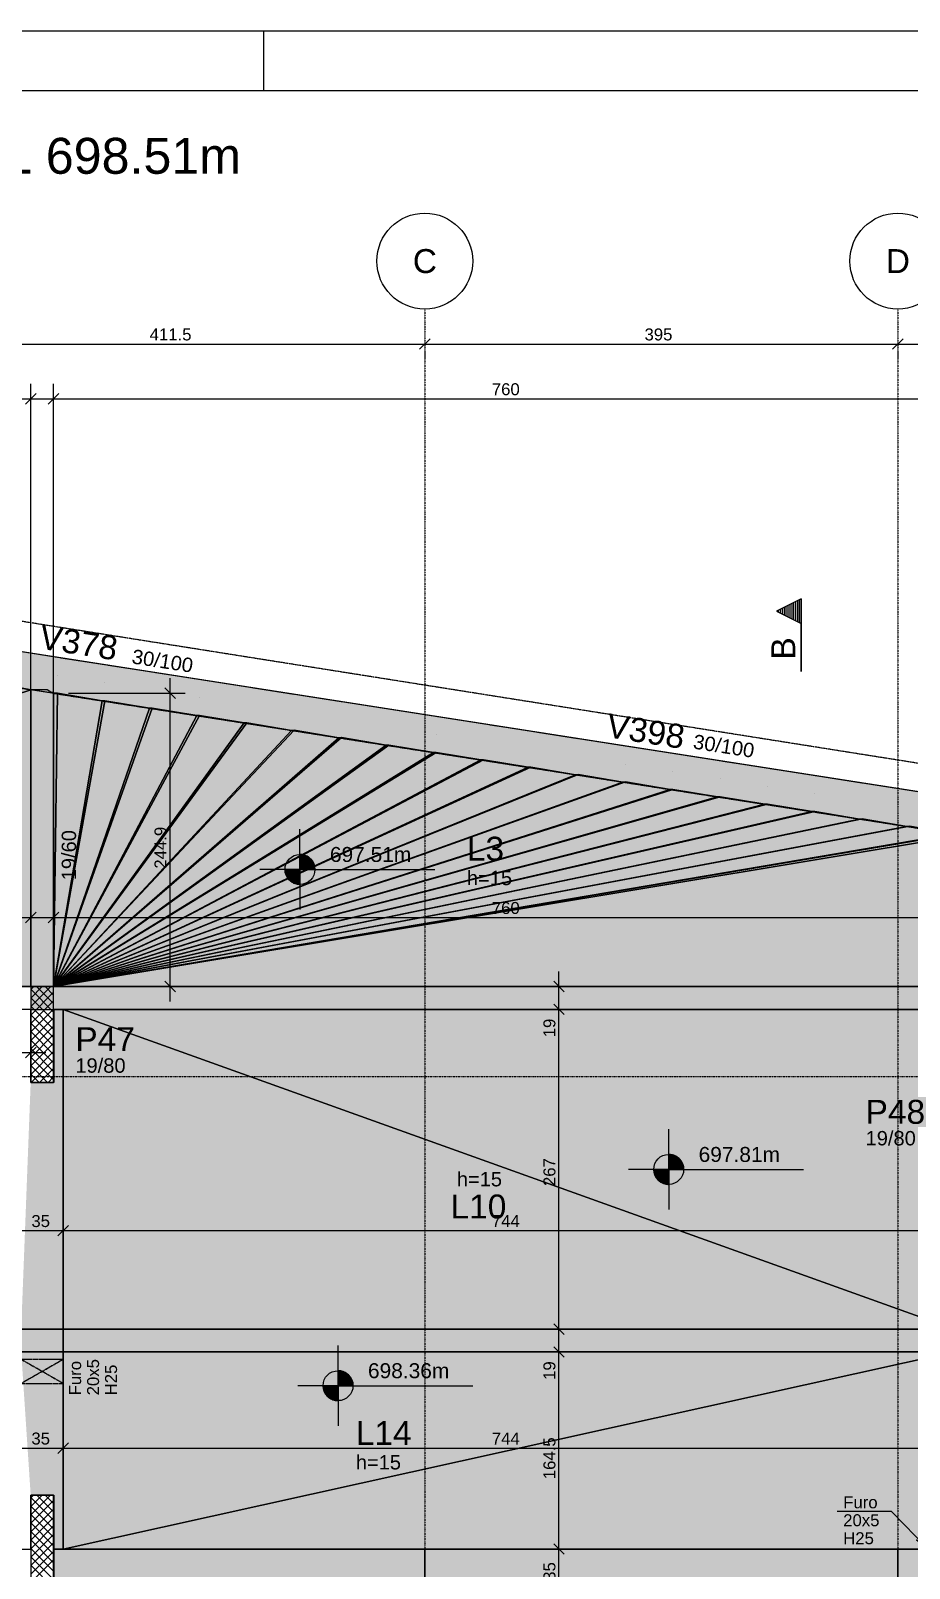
# Model space of a CAD drawing. Extents: x 37185 to 43130, y -8135 to -3930.
# Drawn here: x 38637 to 39371, y -5214 to -3930 of the extents above; entities that cross this region are included whole.
import ezdxf

# ---------------------------------------------------------------- set-up
doc = ezdxf.new("R2010")
doc.units = 0
doc.header["$MEASUREMENT"] = 0
doc.linetypes.add('ESTILO_TQS_0001', pattern=[1, 0.7, -0.3])
doc.linetypes.add('ESTILO_TQS_0004', pattern=[1.12, 0.5, -0.2, 0.01, -0.2, 0.01, -0.2])
for name, color, linetype in [('32', 7, 'CONTINUOUS'), ('36', 113, 'CONTINUOUS'), ('37', 4, 'CONTINUOUS'), ('40', 240, 'CONTINUOUS'), ('42', 3, 'CONTINUOUS'), ('43', 3, 'CONTINUOUS'), ('44', 3, 'CONTINUOUS'), ('45', 2, 'CONTINUOUS'), ('46', 2, 'CONTINUOUS'), ('47', 2, 'CONTINUOUS'), ('50', 5, 'CONTINUOUS'), ('51', 5, 'CONTINUOUS'), ('53', 242, 'CONTINUOUS'), ('54', 242, 'CONTINUOUS'), ('55', 12, 'CONTINUOUS'), ('57', 252, 'CONTINUOUS'), ('60', 253, 'CONTINUOUS'), ('65', 131, 'CONTINUOUS'), ('68', 4, 'CONTINUOUS'), ('70', 160, 'CONTINUOUS'), ('75', 9, 'CONTINUOUS'), ('79', 12, 'CONTINUOUS'), ('82', 252, 'CONTINUOUS'), ('95', 7, 'CONTINUOUS')]:
    doc.layers.add(name, color=color, linetype=linetype)
doc.styles.add('TQS_ARIAL', font='arial.ttf')

msp = doc.modelspace()

# ---------------------------------------------------------------- linework, layer by layer
at = {"layer": '36', "linetype": 'Continuous'}
for points in [[(37877.51264, -4728.23831), (38637.51264, -4480.42256), (38620.38269, -4477.26656), (37877.51264, -4728.23831)], [(37877.51264, -4728.23831), (38637.51264, -4728.23831), (38637.51264, -4480.42256), (37877.51264, -4728.23831)], [(38637.51264, -4480.42256), (38637.51264, -4728.13831), (38656.51264, -4728.13831), (38656.51264, -4482.86261), (38654.12609, -4482.38786), (38651.18474, -4480.42256), (38637.51264, -4480.42256)], [(38656.51264, -4728.23831), (38659.90534, -4483.43546), (38656.51264, -4483.38646), (38656.51264, -4728.23831)], [(38656.51264, -4728.23831), (38656.51264, -4483.38646), (38656.51264, -4728.23831)], [(38656.51264, -4728.23831), (38697.05664, -4489.71106), (38659.90534, -4483.43546), (38656.51264, -4728.23831)], [(38656.51264, -4728.23831), (38736.57999, -4495.87651), (38699.42599, -4489.60166), (38656.51264, -4728.23831)], [(38656.51264, -4728.23831), (38699.42599, -4489.60166), (38697.05664, -4489.71106), (38656.51264, -4728.23831)], [(38656.51264, -4728.23831), (38776.10209, -4502.04176), (38738.94864, -4495.77061), (38656.51264, -4728.23831)], [(38656.51264, -4728.23831), (38738.94864, -4495.77061), (38736.57999, -4495.87651), (38656.51264, -4728.23831)], [(38656.51264, -4728.23831), (38815.62419, -4508.20696), (38778.47029, -4501.93816), (38656.51264, -4728.23831)], [(38656.51264, -4728.23831), (38778.47029, -4501.93816), (38776.10209, -4502.04176), (38656.51264, -4728.23831)], [(38656.51264, -4728.23831), (38855.14634, -4514.37221), (38817.99194, -4508.10571), (38656.51264, -4728.23831)], [(38656.51264, -4728.23831), (38817.99194, -4508.10571), (38815.62419, -4508.20696), (38656.51264, -4728.23831)], [(38656.51264, -4728.23831), (38894.66844, -4520.53746), (38857.51364, -4514.27326), (38656.51264, -4728.23831)], [(38656.51264, -4728.23831), (38857.51364, -4514.27326), (38855.14634, -4514.37221), (38656.51264, -4728.23831)], [(38656.51264, -4728.23831), (38934.19054, -4526.70266), (38897.03529, -4520.44086), (38656.51264, -4728.23831)], [(38656.51264, -4728.23831), (38897.03529, -4520.44086), (38894.66844, -4520.53746), (38656.51264, -4728.23831)], [(38656.51264, -4728.23831), (38973.71144, -4532.86771), (38936.55694, -4526.60841), (38656.51264, -4728.23831)], [(38656.51264, -4728.23831), (38936.55694, -4526.60841), (38934.19054, -4526.70266), (38656.51264, -4728.23831)], [(38656.51264, -4728.23831), (39013.23359, -4539.03296), (38976.07759, -4532.77456), (38656.51264, -4728.23831)], [(38656.51264, -4728.23831), (38976.07759, -4532.77456), (38973.71144, -4532.86771), (38656.51264, -4728.23831)], [(38656.51264, -4728.23831), (39052.75569, -4545.19816), (39015.59924, -4538.94211), (38656.51264, -4728.23831)], [(38656.51264, -4728.23831), (39015.59924, -4538.94211), (39013.23359, -4539.03296), (38656.51264, -4728.23831)], [(38656.51264, -4728.23831), (39092.27904, -4551.36361), (39055.12089, -4545.10971), (38656.51264, -4728.23831)], [(38656.51264, -4728.23831), (39055.12089, -4545.10971), (39052.75569, -4545.19816), (38656.51264, -4728.23831)], [(38656.51264, -4728.23831), (39131.79994, -4557.52866), (39094.64354, -4551.27866), (38656.51264, -4728.23831)], [(38656.51264, -4728.23831), (39094.64354, -4551.27866), (39092.27904, -4551.36361), (38656.51264, -4728.23831)], [(38656.51264, -4728.23831), (39171.32204, -4563.69386), (39134.16419, -4557.44481), (38656.51264, -4728.23831)], [(38656.51264, -4728.23831), (39134.16419, -4557.44481), (39131.79994, -4557.52866), (38656.51264, -4728.23831)], [(38656.51264, -4728.23831), (39210.84539, -4569.85931), (39173.68589, -4563.61236), (38656.51264, -4728.23831)], [(38656.51264, -4728.23831), (39173.68589, -4563.61236), (39171.32204, -4563.69386), (38656.51264, -4728.23831)], [(38656.51264, -4728.23831), (39250.36749, -4576.02456), (39213.20849, -4569.78131), (38656.51264, -4728.23831)], [(38656.51264, -4728.23831), (39213.20849, -4569.78131), (39210.84539, -4569.85931), (38656.51264, -4728.23831)], [(38656.51264, -4728.23831), (39289.88839, -4582.18956), (39252.73019, -4575.94886), (38656.51264, -4728.23831)], [(38656.51264, -4728.23831), (39252.73019, -4575.94886), (39250.36749, -4576.02456), (38656.51264, -4728.23831)], [(38656.51264, -4728.23831), (39329.41049, -4588.35481), (39292.25084, -4582.11506), (38656.51264, -4728.23831)], [(38656.51264, -4728.23831), (39292.25084, -4582.11506), (39289.88839, -4582.18956), (38656.51264, -4728.23831)], [(38656.51264, -4728.23831), (39368.93384, -4594.52026), (39331.77249, -4588.28261), (38656.51264, -4728.23831)], [(38656.51264, -4728.23831), (39331.77249, -4588.28261), (39329.41049, -4588.35481), (38656.51264, -4728.23831)], [(38656.51264, -4728.23831), (39408.45599, -4600.68546), (39371.29514, -4594.45156), (38656.51264, -4728.23831)], [(38656.51264, -4728.23831), (39371.29514, -4594.45156), (39368.93384, -4594.52026), (38656.51264, -4728.23831)], [(38656.51264, -4728.23831), (39416.51264, -4601.94226), (39410.81679, -4600.61911), (38656.51264, -4728.23831)], [(38656.51264, -4728.23831), (39410.81679, -4600.61911), (39408.45599, -4600.68546), (38656.51264, -4728.23831)], [(38656.51264, -4728.23831), (39416.51264, -4728.23831), (39416.51264, -4601.94226), (38656.51264, -4728.23831)], [(37877.51264, -4728.23831), (38580.51229, -4728.23831), (38637.51264, -4728.23831), (37877.51264, -4728.23831)]]:
    msp.add_lwpolyline(points, dxfattribs=at)
for points in [[(37877.51264, -4728.23831), (38637.51264, -4480.42256), (38620.38269, -4477.26656)], [(37877.51264, -4728.23831), (38637.51264, -4728.23831), (38637.51264, -4480.42256)], [(37877.51264, -4728.23831), (38637.51264, -4480.42256), (37877.51264, -4728.23831)], [(38637.51264, -4480.42256), (38637.51264, -4728.13831), (38656.51264, -4728.13831)], [(38637.51264, -4480.42256), (38656.51264, -4728.13831), (38656.51264, -4482.86261)], [(38637.51264, -4480.42256), (38656.51264, -4482.86261), (38654.12609, -4482.38786)], [(38637.51264, -4480.42256), (38654.12609, -4482.38786), (38651.18474, -4480.42256)], [(38637.51264, -4480.42256), (38651.18474, -4480.42256), (38637.51264, -4480.42256)], [(38656.51264, -4728.23831), (38659.90534, -4483.43546), (38656.51264, -4483.38646)], [(38656.51264, -4728.23831), (38656.51264, -4483.38646), (38656.51264, -4728.23831)], [(38656.51264, -4728.23831), (38697.05664, -4489.71106), (38659.90534, -4483.43546)], [(38656.51264, -4728.23831), (38659.90534, -4483.43546), (38656.51264, -4728.23831)], [(38656.51264, -4728.23831), (38736.57999, -4495.87651), (38699.42599, -4489.60166)], [(38656.51264, -4728.23831), (38699.42599, -4489.60166), (38656.51264, -4728.23831)], [(38656.51264, -4728.23831), (38699.42599, -4489.60166), (38697.05664, -4489.71106)], [(38656.51264, -4728.23831), (38697.05664, -4489.71106), (38656.51264, -4728.23831)], [(38656.51264, -4728.23831), (38776.10209, -4502.04176), (38738.94864, -4495.77061)], [(38656.51264, -4728.23831), (38738.94864, -4495.77061), (38656.51264, -4728.23831)], [(38656.51264, -4728.23831), (38738.94864, -4495.77061), (38736.57999, -4495.87651)], [(38656.51264, -4728.23831), (38736.57999, -4495.87651), (38656.51264, -4728.23831)], [(38656.51264, -4728.23831), (38815.62419, -4508.20696), (38778.47029, -4501.93816)], [(38656.51264, -4728.23831), (38778.47029, -4501.93816), (38656.51264, -4728.23831)], [(38656.51264, -4728.23831), (38778.47029, -4501.93816), (38776.10209, -4502.04176)], [(38656.51264, -4728.23831), (38776.10209, -4502.04176), (38656.51264, -4728.23831)], [(38656.51264, -4728.23831), (38855.14634, -4514.37221), (38817.99194, -4508.10571)], [(38656.51264, -4728.23831), (38817.99194, -4508.10571), (38656.51264, -4728.23831)], [(38656.51264, -4728.23831), (38817.99194, -4508.10571), (38815.62419, -4508.20696)], [(38656.51264, -4728.23831), (38815.62419, -4508.20696), (38656.51264, -4728.23831)], [(38656.51264, -4728.23831), (38894.66844, -4520.53746), (38857.51364, -4514.27326)], [(38656.51264, -4728.23831), (38857.51364, -4514.27326), (38656.51264, -4728.23831)], [(38656.51264, -4728.23831), (38857.51364, -4514.27326), (38855.14634, -4514.37221)], [(38656.51264, -4728.23831), (38855.14634, -4514.37221), (38656.51264, -4728.23831)], [(38656.51264, -4728.23831), (38934.19054, -4526.70266), (38897.03529, -4520.44086)], [(38656.51264, -4728.23831), (38897.03529, -4520.44086), (38656.51264, -4728.23831)], [(38656.51264, -4728.23831), (38897.03529, -4520.44086), (38894.66844, -4520.53746)], [(38656.51264, -4728.23831), (38894.66844, -4520.53746), (38656.51264, -4728.23831)], [(38656.51264, -4728.23831), (38973.71144, -4532.86771), (38936.55694, -4526.60841)], [(38656.51264, -4728.23831), (38936.55694, -4526.60841), (38656.51264, -4728.23831)], [(38656.51264, -4728.23831), (38936.55694, -4526.60841), (38934.19054, -4526.70266)], [(38656.51264, -4728.23831), (38934.19054, -4526.70266), (38656.51264, -4728.23831)], [(38656.51264, -4728.23831), (39013.23359, -4539.03296), (38976.07759, -4532.77456)], [(38656.51264, -4728.23831), (38976.07759, -4532.77456), (38656.51264, -4728.23831)], [(38656.51264, -4728.23831), (38976.07759, -4532.77456), (38973.71144, -4532.86771)], [(38656.51264, -4728.23831), (38973.71144, -4532.86771), (38656.51264, -4728.23831)], [(38656.51264, -4728.23831), (39052.75569, -4545.19816), (39015.59924, -4538.94211)], [(38656.51264, -4728.23831), (39015.59924, -4538.94211), (38656.51264, -4728.23831)], [(38656.51264, -4728.23831), (39015.59924, -4538.94211), (39013.23359, -4539.03296)], [(38656.51264, -4728.23831), (39013.23359, -4539.03296), (38656.51264, -4728.23831)], [(38656.51264, -4728.23831), (39092.27904, -4551.36361), (39055.12089, -4545.10971)], [(38656.51264, -4728.23831), (39055.12089, -4545.10971), (38656.51264, -4728.23831)], [(38656.51264, -4728.23831), (39055.12089, -4545.10971), (39052.75569, -4545.19816)], [(38656.51264, -4728.23831), (39052.75569, -4545.19816), (38656.51264, -4728.23831)], [(38656.51264, -4728.23831), (39131.79994, -4557.52866), (39094.64354, -4551.27866)], [(38656.51264, -4728.23831), (39094.64354, -4551.27866), (38656.51264, -4728.23831)], [(38656.51264, -4728.23831), (39094.64354, -4551.27866), (39092.27904, -4551.36361)], [(38656.51264, -4728.23831), (39092.27904, -4551.36361), (38656.51264, -4728.23831)], [(38656.51264, -4728.23831), (39171.32204, -4563.69386), (39134.16419, -4557.44481)], [(38656.51264, -4728.23831), (39134.16419, -4557.44481), (38656.51264, -4728.23831)], [(38656.51264, -4728.23831), (39134.16419, -4557.44481), (39131.79994, -4557.52866)], [(38656.51264, -4728.23831), (39131.79994, -4557.52866), (38656.51264, -4728.23831)], [(38656.51264, -4728.23831), (39210.84539, -4569.85931), (39173.68589, -4563.61236)], [(38656.51264, -4728.23831), (39173.68589, -4563.61236), (38656.51264, -4728.23831)], [(38656.51264, -4728.23831), (39173.68589, -4563.61236), (39171.32204, -4563.69386)], [(38656.51264, -4728.23831), (39171.32204, -4563.69386), (38656.51264, -4728.23831)], [(38656.51264, -4728.23831), (39250.36749, -4576.02456), (39213.20849, -4569.78131)], [(38656.51264, -4728.23831), (39213.20849, -4569.78131), (38656.51264, -4728.23831)], [(38656.51264, -4728.23831), (39213.20849, -4569.78131), (39210.84539, -4569.85931)], [(38656.51264, -4728.23831), (39210.84539, -4569.85931), (38656.51264, -4728.23831)], [(38656.51264, -4728.23831), (39289.88839, -4582.18956), (39252.73019, -4575.94886)], [(38656.51264, -4728.23831), (39252.73019, -4575.94886), (38656.51264, -4728.23831)], [(38656.51264, -4728.23831), (39252.73019, -4575.94886), (39250.36749, -4576.02456)], [(38656.51264, -4728.23831), (39250.36749, -4576.02456), (38656.51264, -4728.23831)], [(38656.51264, -4728.23831), (39329.41049, -4588.35481), (39292.25084, -4582.11506)], [(38656.51264, -4728.23831), (39292.25084, -4582.11506), (38656.51264, -4728.23831)], [(38656.51264, -4728.23831), (39292.25084, -4582.11506), (39289.88839, -4582.18956)], [(38656.51264, -4728.23831), (39289.88839, -4582.18956), (38656.51264, -4728.23831)], [(38656.51264, -4728.23831), (39368.93384, -4594.52026), (39331.77249, -4588.28261)], [(38656.51264, -4728.23831), (39331.77249, -4588.28261), (38656.51264, -4728.23831)], [(38656.51264, -4728.23831), (39331.77249, -4588.28261), (39329.41049, -4588.35481)], [(38656.51264, -4728.23831), (39329.41049, -4588.35481), (38656.51264, -4728.23831)], [(38656.51264, -4728.23831), (39408.45599, -4600.68546), (39371.29514, -4594.45156)], [(38656.51264, -4728.23831), (39371.29514, -4594.45156), (38656.51264, -4728.23831)], [(38656.51264, -4728.23831), (39371.29514, -4594.45156), (39368.93384, -4594.52026)], [(38656.51264, -4728.23831), (39368.93384, -4594.52026), (38656.51264, -4728.23831)], [(38656.51264, -4728.23831), (39416.51264, -4601.94226), (39410.81679, -4600.61911)], [(38656.51264, -4728.23831), (39410.81679, -4600.61911), (38656.51264, -4728.23831)], [(38656.51264, -4728.23831), (39410.81679, -4600.61911), (39408.45599, -4600.68546)], [(38656.51264, -4728.23831), (39408.45599, -4600.68546), (38656.51264, -4728.23831)], [(38656.51264, -4728.23831), (39416.51264, -4728.23831), (39416.51264, -4601.94226)], [(38656.51264, -4728.23831), (39416.51264, -4601.94226), (38656.51264, -4728.23831)], [(37877.51264, -4728.23831), (38580.51229, -4728.23831), (38637.51264, -4728.23831)], [(37877.51264, -4728.23831), (38637.51264, -4728.23831), (37877.51264, -4728.23831)]]:
    msp.add_solid(points, dxfattribs=at)
at = {"layer": '37', "linetype": 'Continuous'}
for points in [[(39729.25559, -4620.36566), (37544.01264, -4279.47971)], [(38659.57459, -4453.50126), (38623.20214, -4447.82736)], [(38699.09859, -4459.66681), (38662.64029, -4453.97951)], [(38738.63144, -4465.83371), (38702.13369, -4460.14026)], [(38778.15984, -4471.99991), (38741.57184, -4466.29241)], [(38817.68824, -4478.16611), (38781.03764, -4472.44881)], [(38857.21669, -4484.33236), (38823.46164, -4479.06676)], [(38637.51264, -4480.42256), (38637.51264, -4728.23831)], [(38656.51264, -4483.38646), (38637.51264, -4480.42256)], [(38656.51264, -4728.23831), (38656.51264, -4483.38646)], [(38896.74509, -4490.49856), (38862.97864, -4485.23116)], [(38936.27349, -4496.66476), (38902.49559, -4491.39561)], [(38975.79744, -4502.83031), (38942.01259, -4497.56006)], [(39015.32589, -4508.99651), (38981.53094, -4503.72471)], [(39054.85429, -4515.16271), (39021.04794, -4509.88911)], [(39094.38714, -4521.32966), (39060.56489, -4516.05356)], [(39133.91109, -4527.49516), (39096.76389, -4521.70041)], [(39173.43949, -4533.66136), (39136.25729, -4527.86116)], [(39212.97239, -4539.82826), (39175.72309, -4534.01761)], [(39252.50079, -4545.99451), (39215.46929, -4540.21781)], [(39092.36304, -4550.82501), (39092.27904, -4551.36361)], [(39092.27904, -4551.36361), (39092.36304, -4550.82501)], [(39292.02474, -4552.16001), (39254.99144, -4546.38301)], [(39331.55314, -4558.32626), (39294.51229, -4552.54806)], [(39371.08604, -4564.49316), (39334.03444, -4558.71331)], [(38637.51264, -4747.23831), (38629.51264, -4747.23831)], [(38656.51264, -4747.23831), (38664.51264, -4747.23831)], [(38664.51264, -5014.23831), (38664.51264, -4747.23831)], [(38664.51264, -4747.23831), (39408.51264, -4747.23831)], [(38510.51229, -5033.23831), (38664.51264, -5033.23831)], [(38664.51264, -5197.73831), (38664.51264, -5033.23831)], [(38664.51264, -5033.23831), (39443.51264, -5033.23831)], [(38966.51264, -5197.73831), (38664.51264, -5197.73831)], [(39361.51264, -5197.73831), (38966.51264, -5197.73831)], [(39408.51264, -5197.73831), (39361.51264, -5197.73831)]]:
    msp.add_lwpolyline(points, dxfattribs=at)
at = {"layer": '40', "linetype": 'Continuous'}
for p, q in [((38637.51264, -4744.92886), (38654.20319, -4728.23831)), ((38637.51264, -4737.85781), (38647.13214, -4728.23831)), ((38637.51264, -4730.78671), (38640.06104, -4728.23831)), ((38637.51264, -4730.51411), (38656.51264, -4749.51411)), ((38637.51264, -4751.99991), (38656.51264, -4732.99991)), ((38642.30794, -4728.23831), (38656.51264, -4742.44301)), ((38649.37904, -4728.23831), (38656.51264, -4735.37196)), ((38656.45009, -4728.23831), (38656.51264, -4728.30091)), ((38637.51264, -4737.58516), (38656.51264, -4756.58516)), ((38637.51264, -4759.07101), (38656.51264, -4740.07101)), ((38637.51264, -4744.65621), (38656.51264, -4763.65621)), ((38637.51264, -4766.14206), (38656.51264, -4747.14206)), ((38637.51264, -4751.72731), (38656.51264, -4770.72731)), ((38637.51264, -4773.21311), (38656.51264, -4754.21311)), ((38637.51264, -4758.79836), (38656.51264, -4777.79836)), ((38637.51264, -4780.28421), (38656.51264, -4761.28421)), ((38637.51264, -4765.86941), (38656.51264, -4784.86941)), ((38637.51264, -4787.35526), (38656.51264, -4768.35526)), ((38637.51264, -4772.94051), (38656.51264, -4791.94051)), ((38637.51264, -4794.42631), (38656.51264, -4775.42631)), ((38637.51264, -4780.01156), (38656.51264, -4799.01156)), ((38637.51264, -4801.49741), (38656.51264, -4782.49741)), ((38637.51264, -4787.08266), (38656.51264, -4806.08266)), ((38637.51264, -4794.15371), (38651.59729, -4808.23831)), ((38637.84279, -4808.23831), (38656.51264, -4789.56846)), ((38644.91389, -4808.23831), (38656.51264, -4796.63956)), ((38637.51264, -4801.22476), (38644.52624, -4808.23831)), ((38651.98494, -4808.23831), (38656.51264, -4803.71061)), ((38637.51264, -5169.19291), (38653.96724, -5152.73831)), ((38637.51264, -5162.12186), (38646.89619, -5152.73831)), ((38637.51264, -5155.05081), (38639.82514, -5152.73831)), ((38637.51264, -5154.77816), (38656.51264, -5173.77816)), ((38637.51264, -5176.26401), (38656.51264, -5157.26401)), ((38642.54389, -5152.73831), (38656.51264, -5166.70711)), ((38649.61494, -5152.73831), (38656.51264, -5159.63601)), ((38637.51264, -5161.84921), (38656.51264, -5180.84921)), ((38637.51264, -5183.33506), (38656.51264, -5164.33506)), ((38637.51264, -5168.92031), (38656.51264, -5187.92031)), ((38637.51264, -5190.40611), (38656.51264, -5171.40611)), ((38637.51264, -5175.99136), (38656.51264, -5194.99136)), ((38637.51264, -5197.47721), (38656.51264, -5178.47721)), ((38637.51264, -5183.06241), (38656.51264, -5202.06241)), ((38637.51264, -5204.54826), (38656.51264, -5185.54826)), ((38637.51264, -5190.13351), (38656.51264, -5209.13351)), ((38637.51264, -5211.61936), (38656.51264, -5192.61936)), ((38637.51264, -5197.20456), (38656.51264, -5216.20456)), ((38637.51264, -5218.69041), (38656.51264, -5199.69041)), ((38637.51264, -5204.27566), (38656.51264, -5223.27566)), ((38637.51264, -5225.76146), (38656.51264, -5206.76146)), ((38637.51264, -5211.34671), (38656.51264, -5230.34671))]:
    msp.add_line(p, q, dxfattribs=at)
for points in [[(38637.51264, -4808.23831), (38656.51264, -4808.23831), (38656.51264, -4728.23831), (38637.51264, -4728.23831), (38637.51264, -4808.23831)], [(38637.51264, -5232.73831), (38656.51264, -5232.73831), (38656.51264, -5152.73831), (38637.51264, -5152.73831), (38637.51264, -5232.73831)]]:
    msp.add_lwpolyline(points, dxfattribs=at)
at = {"layer": '50', "linetype": 'Continuous'}
for centre in [(38966.51264, -4122.63791), (39361.51264, -4122.63791)]:
    msp.add_circle(centre, 40, dxfattribs=at)
at = {"layer": '53', "linetype": 'ESTILO_TQS_0001'}
msp.add_lwpolyline([(38647.01264, -5049.45071), (38664.51264, -5059.45071), (38664.51264, -5039.45071), (38647.01264, -5049.45071), (38664.51264, -5039.45071), (38629.51264, -5039.45071), (38647.01264, -5049.45071), (38629.51264, -5039.45071), (38629.51264, -5059.45071), (38647.01264, -5049.45071), (38629.51264, -5059.45071), (38664.51264, -5059.45071), (38647.01264, -5049.45071)], dxfattribs=at)
at = {"layer": '55', "linetype": 'Continuous'}
for p, q in [((38862.29324, -4630.46306), (38862.29324, -4596.90451)), ((38862.29324, -4617.96306), (38862.29324, -4642.96306)), ((38862.29324, -4618.57041), (38866.12594, -4618.57041)), ((38862.29324, -4619.36326), (38868.02749, -4619.36326)), ((38862.29324, -4620.15611), (38869.35839, -4620.15611)), ((38862.29324, -4630.46306), (38828.73469, -4630.46306)), ((38862.29319, -4631.25586), (38849.79319, -4631.25586)), ((38849.79324, -4630.46306), (38874.79324, -4630.46306)), ((38862.29319, -4632.04871), (38849.89419, -4632.04871)), ((38862.29319, -4632.84156), (38850.02154, -4632.84156)), ((38862.29324, -4620.94896), (38870.40074, -4620.94896)), ((38862.29324, -4621.74176), (38871.24204, -4621.74176)), ((38862.29324, -4622.53461), (38871.94824, -4622.53461)), ((38862.29324, -4623.32746), (38872.55644, -4623.32746)), ((38862.29324, -4624.12031), (38873.06449, -4624.12031)), ((38862.29324, -4624.91316), (38873.49364, -4624.91316)), ((38862.29324, -4625.70601), (38873.85269, -4625.70601)), ((38862.29324, -4626.49886), (38874.14799, -4626.49886)), ((38862.29324, -4627.29166), (38874.38424, -4627.29166)), ((38862.29324, -4628.08451), (38874.56484, -4628.08451)), ((38862.29324, -4628.87736), (38874.69224, -4628.87736)), ((38862.29324, -4629.67021), (38874.76744, -4629.67021)), ((38862.29324, -4630.46306), (38974.79324, -4630.46306)), ((38862.29324, -4630.46306), (38862.29324, -4664.02161)), ((38862.29319, -4633.63441), (38850.20219, -4633.63441)), ((38862.29319, -4634.42721), (38850.43844, -4634.42721)), ((38862.29319, -4635.22011), (38850.73374, -4635.22011)), ((38862.29319, -4636.01291), (38851.09279, -4636.01291)), ((38862.29319, -4636.80576), (38851.52199, -4636.80576)), ((38862.29319, -4637.59861), (38852.02999, -4637.59861)), ((38862.29319, -4638.39146), (38852.62939, -4638.39146)), ((38862.29319, -4639.18426), (38853.33834, -4639.18426)), ((38862.29319, -4639.97716), (38854.18569, -4639.97716)), ((38862.29319, -4640.76996), (38855.22094, -4640.76996)), ((38862.29319, -4641.56281), (38856.54474, -4641.56281)), ((38862.29319, -4642.35566), (38858.44414, -4642.35566)), ((39170.19404, -4880.85441), (39170.19404, -4847.29586)), ((39170.19404, -4868.35441), (39170.19404, -4893.35441)), ((39170.19404, -4868.96176), (39174.02674, -4868.96176)), ((39170.19404, -4869.75461), (39175.92829, -4869.75461)), ((39170.19404, -4870.54746), (39177.25919, -4870.54746)), ((39170.19404, -4871.34036), (39178.30159, -4871.34036)), ((39170.19404, -4872.13311), (39179.14284, -4872.13311)), ((39170.19404, -4872.92596), (39179.84904, -4872.92596)), ((39170.19404, -4873.71886), (39180.45724, -4873.71886)), ((39170.19404, -4874.51171), (39180.96529, -4874.51171)), ((39170.19404, -4875.30456), (39181.39444, -4875.30456)), ((39170.19404, -4876.09736), (39181.75349, -4876.09736)), ((39170.19404, -4876.89021), (39182.04879, -4876.89021)), ((39170.19404, -4880.85441), (39136.63549, -4880.85441)), ((39170.19399, -4881.64721), (39157.69399, -4881.64721)), ((39157.69404, -4880.85441), (39182.69404, -4880.85441)), ((39170.19399, -4882.44006), (39157.79499, -4882.44006)), ((39170.19399, -4883.23291), (39157.92234, -4883.23291)), ((39170.19399, -4884.02576), (39158.10299, -4884.02576)), ((39170.19399, -4884.81856), (39158.33924, -4884.81856)), ((39170.19399, -4885.61146), (39158.63459, -4885.61146)), ((39170.19399, -4886.40426), (39158.99364, -4886.40426)), ((39170.19399, -4887.19711), (39159.42279, -4887.19711)), ((39170.19399, -4887.98996), (39159.93079, -4887.98996)), ((39170.19399, -4888.78281), (39160.53019, -4888.78281)), ((39170.19399, -4889.57561), (39161.23914, -4889.57561)), ((39170.19404, -4877.68301), (39182.28509, -4877.68301)), ((39170.19404, -4878.47586), (39182.46564, -4878.47586)), ((39170.19404, -4879.26871), (39182.59304, -4879.26871)), ((39170.19404, -4880.06156), (39182.66824, -4880.06156)), ((39170.19404, -4880.85441), (39282.69404, -4880.85441)), ((39170.19404, -4880.85441), (39170.19404, -4914.41301)), ((39170.19399, -4890.36856), (39162.08649, -4890.36856)), ((39170.19399, -4891.16136), (39163.12174, -4891.16136)), ((39170.19399, -4891.95421), (39164.44554, -4891.95421)), ((39170.19399, -4892.74706), (39166.34494, -4892.74706)), ((38894.07124, -5061.38061), (38894.07124, -5027.82206)), ((38894.07124, -5048.88061), (38894.07124, -5073.88061)), ((38894.07124, -5049.48796), (38897.90394, -5049.48796)), ((38894.07124, -5050.28081), (38899.80549, -5050.28081)), ((38894.07124, -5051.07366), (38901.13639, -5051.07366)), ((38894.07124, -5051.86651), (38902.17874, -5051.86651)), ((38894.07124, -5052.65931), (38903.02004, -5052.65931)), ((38894.07124, -5053.45216), (38903.72624, -5053.45216)), ((38894.07124, -5054.24501), (38904.33444, -5054.24501)), ((38894.07124, -5055.03786), (38904.84249, -5055.03786)), ((38894.07124, -5055.83071), (38905.27164, -5055.83071)), ((38894.07124, -5056.62356), (38905.63069, -5056.62356)), ((38894.07124, -5061.38061), (38860.51269, -5061.38061)), ((38894.07119, -5062.17341), (38881.57119, -5062.17341)), ((38881.57124, -5061.38061), (38906.57124, -5061.38061)), ((38894.07119, -5062.96626), (38881.67219, -5062.96626)), ((38894.07119, -5063.75911), (38881.79954, -5063.75911)), ((38894.07119, -5064.55196), (38881.98019, -5064.55196)), ((38894.07119, -5065.34476), (38882.21644, -5065.34476)), ((38894.07119, -5066.13766), (38882.51174, -5066.13766)), ((38894.07119, -5066.93046), (38882.87079, -5066.93046)), ((38894.07119, -5067.72331), (38883.29999, -5067.72331)), ((38894.07119, -5068.51616), (38883.80799, -5068.51616)), ((38894.07119, -5069.30901), (38884.40739, -5069.30901)), ((38894.07124, -5057.41641), (38905.92599, -5057.41641)), ((38894.07124, -5058.20921), (38906.16224, -5058.20921)), ((38894.07124, -5059.00206), (38906.34284, -5059.00206)), ((38894.07124, -5059.79491), (38906.47024, -5059.79491)), ((38894.07124, -5060.58776), (38906.54544, -5060.58776)), ((38894.07124, -5061.38061), (39006.57124, -5061.38061)), ((38894.07124, -5061.38061), (38894.07124, -5094.93916)), ((38894.07119, -5070.10181), (38885.11634, -5070.10181)), ((38894.07119, -5070.89471), (38885.96369, -5070.89471)), ((38894.07119, -5071.68751), (38886.99894, -5071.68751)), ((38894.07119, -5072.48036), (38888.32274, -5072.48036)), ((38894.07119, -5073.27321), (38890.22214, -5073.27321))]:
    msp.add_line(p, q, dxfattribs=at)
for centre in [(38862.29324, -4630.46306), (39170.19404, -4880.85441), (38894.07124, -5061.38061)]:
    msp.add_circle(centre, 12.5, dxfattribs=at)
at = {"layer": '57', "linetype": 'Continuous'}
for points in [[(38637.41264, -4728.23831), (38637.51264, -4747.23831), (39416.41264, -4747.23831), (39416.41264, -4728.23831), (38637.51264, -4728.13831)], [(38510.51229, -5033.23831), (38664.51264, -5033.23831), (38664.51264, -5014.23831), (38510.51229, -5014.23831), (38510.51229, -5033.23831)], [(38664.51264, -5033.23831), (39443.51264, -5033.23831), (39443.51264, -5014.23831), (38664.51264, -5014.23831), (38664.51264, -5033.23831)]]:
    msp.add_lwpolyline(points, dxfattribs=at)
for points in [[(38637.41264, -4728.23831), (38637.51264, -4747.23831), (39416.41264, -4747.23831)], [(38637.41264, -4728.23831), (39416.41264, -4747.23831), (39416.41264, -4728.23831)], [(38637.41264, -4728.23831), (39416.41264, -4728.23831), (38637.41264, -4728.23831)], [(38510.51229, -5033.23831), (38664.51264, -5033.23831), (38664.51264, -5014.23831)], [(38510.51229, -5033.23831), (38664.51264, -5014.23831), (38510.51229, -5014.23831)], [(38664.51264, -5033.23831), (39443.51264, -5033.23831), (39443.51264, -5014.23831)], [(38664.51264, -5033.23831), (39443.51264, -5014.23831), (38664.51264, -5014.23831)], [(38664.51264, -5033.23831), (38664.51264, -5014.23831), (38664.51264, -5033.23831)]]:
    msp.add_solid(points, dxfattribs=at)
at = {"layer": '60', "linetype": 'Continuous'}
for points in [[(37544.01264, -4279.47971), (37574.01264, -4314.52236), (40226.51264, -4728.29781), (40226.51264, -4697.93501), (37544.01264, -4279.47971)], [(38664.51264, -5197.73831), (38664.51264, -5033.23831), (38629.51264, -5033.23831), (38629.51264, -5197.73831), (38637.41264, -5197.73831), (38637.41264, -5152.63831), (38656.61264, -5152.63831), (38656.61264, -5197.73831), (38664.51264, -5197.73831)], [(38664.51264, -5197.73831), (39408.51264, -5197.73831), (39408.51264, -5033.23831), (38664.51264, -5197.73831)], [(38664.51264, -5197.73831), (39408.51264, -5033.23831), (38664.51264, -5033.23831), (38664.51264, -5197.73831)], [(38664.51264, -5197.73831), (38664.51264, -5033.23831), (38664.51264, -5197.73831)], [(38966.51264, -5232.73831), (38966.51264, -5197.73831), (38656.61264, -5197.73831), (38656.61264, -5232.73831), (38966.51264, -5232.73831)], [(38664.51264, -5197.73831), (38966.51264, -5197.73831), (39361.51264, -5197.73831), (38664.51264, -5197.73831)], [(38664.51264, -5197.73831), (39361.51264, -5197.73831), (39408.51264, -5197.73831), (38664.51264, -5197.73831)], [(38966.51264, -5232.73831), (39361.51264, -5232.73831), (39361.51264, -5197.73831), (38966.51264, -5197.73831), (38966.51264, -5232.73831)], [(39361.51264, -5232.73831), (39416.41264, -5232.73831), (39416.41264, -5197.73831), (39361.51264, -5197.73831), (39361.51264, -5232.73831)]]:
    msp.add_lwpolyline(points, dxfattribs=at)
for points in [[(37544.01264, -4279.47971), (37574.01264, -4314.52236), (40226.51264, -4728.29781)], [(37544.01264, -4279.47971), (40226.51264, -4728.29781), (40226.51264, -4697.93501)], [(37544.01264, -4279.47971), (40226.51264, -4697.93501), (37544.01264, -4279.47971)], [(38664.51264, -5033.23831), (38629.51264, -5033.23831), (38637.41264, -5152.63831)], [(38656.61264, -5152.63831), (38664.51264, -5033.23831), (38637.41264, -5152.63831)], [(38664.51264, -5197.73831), (38664.51264, -5033.23831), (38656.61264, -5152.63831)], [(38664.51264, -5197.73831), (39408.51264, -5197.73831), (39408.51264, -5033.23831)], [(38664.51264, -5197.73831), (39408.51264, -5033.23831), (38664.51264, -5197.73831)], [(38664.51264, -5197.73831), (39408.51264, -5033.23831), (38664.51264, -5033.23831)], [(38664.51264, -5197.73831), (38664.51264, -5033.23831), (38664.51264, -5197.73831)], [(38656.61264, -5197.73831), (38664.51264, -5197.73831), (38656.61264, -5152.63831)], [(38966.51264, -5232.73831), (38966.51264, -5197.73831), (38656.61264, -5197.73831)], [(38966.51264, -5232.73831), (38656.61264, -5197.73831), (38656.61264, -5232.73831)], [(38664.51264, -5197.73831), (38664.51264, -5197.73831), (39361.51264, -5197.73831)], [(38664.51264, -5197.73831), (39361.51264, -5197.73831), (38966.51264, -5197.73831)], [(38664.51264, -5197.73831), (39361.51264, -5197.73831), (39408.51264, -5197.73831)], [(38664.51264, -5197.73831), (39408.51264, -5197.73831), (38664.51264, -5197.73831)], [(38966.51264, -5232.73831), (39361.51264, -5232.73831), (39361.51264, -5197.73831)], [(38966.51264, -5232.73831), (39361.51264, -5197.73831), (38966.51264, -5197.73831)], [(38966.51264, -5232.73831), (38966.51264, -5197.73831), (38966.51264, -5232.73831)], [(39361.51264, -5232.73831), (39416.41264, -5232.73831), (39416.41264, -5197.73831)], [(39361.51264, -5232.73831), (39416.41264, -5197.73831), (39361.51264, -5197.73831)], [(39361.51264, -5232.73831), (39361.51264, -5197.73831), (39361.51264, -5232.73831)]]:
    msp.add_solid(points, dxfattribs=at)
at = {"layer": '65', "linetype": 'Continuous'}
for points in [[(38664.51264, -5014.23831), (38664.51264, -4747.23831), (38656.61264, -4747.23831), (38656.61264, -4808.33831), (38637.41264, -4808.33831), (38637.41264, -4747.23831), (38629.51264, -4747.23831), (38629.51264, -5014.23831), (38664.51264, -5014.23831)], [(38664.51264, -4747.23831), (38664.51264, -5014.23831), (39408.51264, -5014.23831), (38664.51264, -4747.23831)], [(38664.51264, -4747.23831), (39408.51264, -5014.23831), (39408.51264, -4747.23831), (38664.51264, -4747.23831)], [(38664.51264, -4747.23831), (39408.51264, -4747.23831), (38664.51264, -4747.23831)]]:
    msp.add_lwpolyline(points, dxfattribs=at)
for points in [[(38656.61264, -4747.23831), (38656.61264, -4808.33831), (38664.51264, -5014.23831)], [(38656.61264, -4747.23831), (38664.51264, -5014.23831), (38664.51264, -4747.23831)], [(38664.51264, -4747.23831), (38664.51264, -5014.23831), (39408.51264, -5014.23831)], [(38664.51264, -4747.23831), (39408.51264, -5014.23831), (38664.51264, -4747.23831)], [(38664.51264, -4747.23831), (39408.51264, -5014.23831), (39408.51264, -4747.23831)], [(38664.51264, -4747.23831), (39408.51264, -4747.23831), (38664.51264, -4747.23831)], [(38637.41264, -4808.33831), (38629.51264, -5014.23831), (38664.51264, -5014.23831)], [(38637.41264, -4808.33831), (38664.51264, -5014.23831), (38656.61264, -4808.33831)]]:
    msp.add_solid(points, dxfattribs=at)
at = {"layer": '68', "color": 12, "linetype": 'ESTILO_TQS_0001'}
msp.add_lwpolyline([(37530.05069, -4249.00666), (40530.67009, -4723.98931), (40512.14434, -7971.93931), (37508.76839, -7984.70311), (37530.05069, -4249.00666)], dxfattribs=at)
at = {"layer": '68', "linetype": 'ESTILO_TQS_0001'}
for points in [[(38618.01239, -4477.38061), (38637.51264, -4480.42256)], [(38656.51264, -4483.38646), (38697.05664, -4489.71106)], [(38697.05664, -4489.71106), (38736.57999, -4495.87651)], [(38736.57999, -4495.87651), (38776.10209, -4502.04176)], [(38776.10209, -4502.04176), (38815.62419, -4508.20696)], [(38815.62419, -4508.20696), (38855.14634, -4514.37221)], [(38855.14634, -4514.37221), (38894.66844, -4520.53746)], [(38894.66844, -4520.53746), (38934.19054, -4526.70266)], [(38934.19054, -4526.70266), (38973.71144, -4532.86771)], [(38973.71144, -4532.86771), (39013.23359, -4539.03296)], [(39013.23359, -4539.03296), (39052.75569, -4545.19816)], [(39052.75569, -4545.19816), (39092.27904, -4551.36361)], [(39092.27904, -4551.36361), (39131.79994, -4557.52866)], [(39131.79994, -4557.52866), (39171.32204, -4563.69386)], [(39171.32204, -4563.69386), (39210.84539, -4569.85931)], [(39210.84539, -4569.85931), (39250.36749, -4576.02456)], [(39250.36749, -4576.02456), (39289.88839, -4582.18956)], [(39289.88839, -4582.18956), (39329.41049, -4588.35481)], [(39329.41049, -4588.35481), (39368.93384, -4594.52026)], [(39368.93384, -4594.52026), (39408.45599, -4600.68546)], [(38637.51264, -4728.23831), (38580.51229, -4728.23831)], [(39416.51264, -4728.23831), (38656.51264, -4728.23831)], [(38664.51264, -5014.23831), (38517.51229, -5014.23831)], [(39443.51264, -5014.23831), (38664.51264, -5014.23831)]]:
    msp.add_lwpolyline(points, dxfattribs=at)
at = {"layer": '70', "linetype": 'ESTILO_TQS_0004'}
for p, q in [((38966.51264, -4162.63791), (38966.51264, -8062.34486)), ((39361.51264, -4162.63791), (39361.51264, -8062.34486)), ((37414.54729, -4803.24616), (40631.05859, -4803.24616))]:
    msp.add_line(p, q, dxfattribs=at)
at = {"layer": '75', "linetype": 'Continuous'}
for p, q in [((38542.51264, -4191.86526), (38979.01264, -4191.86526)), ((38954.01264, -4191.86526), (39374.01264, -4191.86526)), ((38962.09324, -4196.28471), (38970.93209, -4187.44586)), ((38962.09324, -4196.28471), (38970.93209, -4187.44586)), ((38966.51264, -4185.91376), (38966.51264, -4185.91376)), ((38966.51264, -4185.91376), (38966.51264, -4185.91376)), ((39349.01264, -4191.86526), (39785.51264, -4191.86526)), ((39357.09324, -4196.28471), (39365.93209, -4187.44586)), ((39357.09324, -4196.28471), (39365.93209, -4187.44586)), ((39361.51264, -4185.91376), (39361.51264, -4185.91376)), ((39361.51264, -4185.91376), (39361.51264, -4185.91376)), ((38966.51264, -4198.41376), (38966.51264, -4204.36526)), ((38966.51264, -4198.41376), (38966.51264, -4204.36526)), ((39361.51264, -4198.41376), (39361.51264, -4204.36526)), ((39361.51264, -4198.41376), (39361.51264, -4204.36526)), ((38633.09324, -4242.03736), (38641.93209, -4233.19851)), ((38633.09324, -4242.03736), (38641.93209, -4233.19851)), ((38637.51264, -4491.34576), (38637.51264, -4225.11796)), ((38637.51264, -4491.34576), (38637.51264, -4225.11796)), ((38652.09324, -4242.03736), (38660.93209, -4233.19851)), ((38652.09324, -4242.03736), (38660.93209, -4233.19851)), ((38656.51264, -4499.11611), (38656.51264, -4225.11796)), ((38656.51264, -4499.11611), (38656.51264, -4225.11796)), ((37865.01264, -4237.61796), (38650.01264, -4237.61796)), ((38625.01264, -4237.61796), (38669.01264, -4237.61796)), ((38644.01264, -4237.61796), (39429.01264, -4237.61796)), ((39280.88794, -4404.48101), (39260.14634, -4414.85181)), ((39260.14634, -4414.85181), (39280.80104, -4425.17916)), ((39280.80104, -4404.62206), (39260.34144, -4414.85181)), ((39260.34149, -4414.85181), (39280.80099, -4425.08161)), ((39261.74184, -4414.15161), (39261.74184, -4415.55196)), ((39263.33734, -4413.35386), (39263.33734, -4416.34971)), ((39264.93289, -4412.55611), (39264.93289, -4417.14746)), ((39266.52839, -4411.75841), (39266.52839, -4417.94521)), ((39268.12389, -4410.96071), (39268.12389, -4418.74296)), ((39269.72884, -4410.15816), (39269.71949, -4419.54076)), ((39271.31489, -4409.36526), (39271.31489, -4420.33846)), ((39272.91039, -4408.56751), (39272.91039, -4421.13621)), ((39274.50594, -4407.76966), (39274.50594, -4421.93396)), ((39276.10144, -4406.97191), (39276.10144, -4422.73176)), ((39277.69694, -4406.17416), (39277.69694, -4423.52951)), ((39279.29244, -4405.37636), (39279.29244, -4424.32731)), ((39280.80099, -4404.62206), (39280.80099, -4465.27876)), ((39280.88794, -4465.27876), (39280.88794, -4404.48101)), ((38758.21734, -4487.80581), (38749.37849, -4478.96696)), ((38753.79789, -4740.73831), (38753.79789, -4470.88641)), ((38656.51264, -4483.38641), (38656.51264, -4483.38641)), ((38669.01264, -4483.38641), (38766.29789, -4483.38641)), ((38637.51264, -4503.84576), (38637.51264, -4503.84576)), ((38637.51264, -4503.84576), (38637.51264, -4503.84576)), ((38656.51264, -4511.61611), (38656.51264, -4511.61611)), ((38656.51264, -4511.61611), (38656.51264, -4511.61611)), ((37865.01264, -4670.62706), (38650.01264, -4670.62706)), ((38625.01264, -4670.62706), (38669.01264, -4670.62706)), ((38633.09324, -4675.04646), (38641.93209, -4666.20761)), ((38633.09324, -4675.04646), (38641.93209, -4666.20761)), ((38637.51264, -4670.62706), (38637.51264, -4670.62706)), ((38637.51264, -4670.62706), (38637.51264, -4670.62706)), ((38644.01264, -4670.62706), (39429.01264, -4670.62706)), ((38652.09324, -4675.04646), (38660.93209, -4666.20761)), ((38652.09324, -4675.04646), (38660.93209, -4666.20761)), ((38656.51264, -4670.62706), (38656.51264, -4670.62706)), ((38656.51264, -4670.62706), (38656.51264, -4670.62706)), ((39078.58374, -4759.73831), (39078.58374, -4715.73831)), ((38656.51264, -4728.23831), (38656.51264, -4728.23831)), ((38669.01264, -4728.23831), (38766.29789, -4728.23831)), ((38758.21734, -4732.65776), (38749.37849, -4723.81891)), ((39094.87054, -4728.23831), (39066.08374, -4728.23831)), ((39083.00314, -4732.65776), (39074.16429, -4723.81891)), ((39078.58374, -5026.73831), (39078.58374, -4734.73831)), ((39107.37054, -4728.23831), (39107.37054, -4728.23831)), ((39094.87054, -4747.23831), (39066.08374, -4747.23831)), ((39094.87054, -4747.23831), (39066.08374, -4747.23831)), ((39083.00314, -4751.65776), (39074.16429, -4742.81891)), ((39083.00314, -4751.65776), (39074.16429, -4742.81891)), ((39107.37054, -4747.23831), (39107.37054, -4747.23831)), ((39107.37054, -4747.23831), (39107.37054, -4747.23831)), ((38575.01229, -4783.20241), (38642.01264, -4783.20241)), ((38617.01264, -4783.20241), (38650.01264, -4783.20241)), ((38633.09324, -4787.62181), (38641.93209, -4778.78301)), ((38637.51264, -4782.05511), (38637.51264, -4782.05511)), ((38637.51264, -4794.55511), (38637.51264, -4795.70241)), ((38660.09324, -4936.38316), (38668.93209, -4927.54431)), ((38660.09324, -4936.38316), (38668.93209, -4927.54431)), ((38505.01229, -4931.96371), (38642.01264, -4931.96371)), ((38617.01264, -4931.96371), (38677.01264, -4931.96371)), ((38652.01264, -4931.96371), (39421.01264, -4931.96371)), ((38664.51264, -4930.90216), (38664.51264, -4930.90216)), ((38664.51264, -4930.90216), (38664.51264, -4930.90216)), ((38664.51264, -4943.40216), (38664.51264, -4944.46371)), ((38664.51264, -4943.40216), (38664.51264, -4944.46371)), ((39078.58374, -5045.73831), (39078.58374, -5001.73831)), ((39094.87054, -5014.23831), (39066.08374, -5014.23831)), ((39094.87054, -5014.23831), (39066.08374, -5014.23831)), ((39083.00314, -5018.65776), (39074.16429, -5009.81891)), ((39083.00314, -5018.65776), (39074.16429, -5009.81891)), ((39107.37054, -5014.23831), (39107.37054, -5014.23831)), ((39107.37054, -5014.23831), (39107.37054, -5014.23831)), ((39083.00314, -5037.65776), (39074.16429, -5028.81891)), ((39083.00314, -5037.65776), (39074.16429, -5028.81891)), ((39078.58374, -5210.23831), (39078.58374, -5020.73831)), ((39094.87054, -5033.23831), (39066.08374, -5033.23831)), ((39094.87054, -5033.23831), (39066.08374, -5033.23831)), ((39107.37054, -5033.23831), (39107.37054, -5033.23831)), ((39107.37054, -5033.23831), (39107.37054, -5033.23831)), ((38647.01264, -5049.45071), (38647.01264, -5049.45071)), ((38664.51264, -5100.20131), (38664.51264, -5100.20131)), ((38664.51264, -5100.20131), (38664.51264, -5100.20131)), ((37865.01264, -5113.49636), (38642.01264, -5113.49636)), ((38617.01264, -5113.49636), (38677.01264, -5113.49636)), ((38652.01264, -5113.49636), (39421.01264, -5113.49636)), ((38660.09324, -5117.91576), (38668.93209, -5109.07696)), ((38660.09324, -5117.91576), (38668.93209, -5109.07696)), ((38664.51264, -5112.70131), (38664.51264, -5125.99636)), ((38664.51264, -5112.70131), (38664.51264, -5125.99636)), ((39094.87054, -5197.73831), (39066.08374, -5197.73831)), ((39094.87054, -5197.73831), (39066.08374, -5197.73831)), ((39083.00314, -5202.15776), (39074.16429, -5193.31891)), ((39083.00314, -5202.15776), (39074.16429, -5193.31891)), ((39078.58374, -5245.23831), (39078.58374, -5185.23831)), ((39107.37054, -5197.73831), (39107.37054, -5197.73831)), ((39107.37054, -5197.73831), (39107.37054, -5197.73831))]:
    msp.add_line(p, q, dxfattribs=at)
msp.add_lwpolyline([(39310.94069, -5166.21541), (39355.94069, -5166.21541), (39387.01264, -5197.73831), (39377.15084, -5190.05756), (39387.01264, -5197.73831), (39379.47479, -5187.76686)], dxfattribs=at)
at = {"layer": '79', "linetype": 'Continuous'}
for points in [[(39280.80099, -4404.62206), (39260.34149, -4414.85181), (39280.80099, -4425.08161), (39280.80099, -4404.62206)], [(38862.29324, -4617.96306), (38862.29324, -4630.46306), (38874.79324, -4630.46306), (38874.78494, -4630.00756), (38874.73119, -4629.21926), (38874.62674, -4628.42961), (38874.46299, -4627.60881), (38874.26639, -4626.87231), (38873.98809, -4626.04941), (38873.65254, -4625.24616), (38873.27364, -4624.48971), (38872.79949, -4623.69041), (38872.22224, -4622.86931), (38871.52224, -4622.03241), (38870.93024, -4621.42691), (38870.13859, -4620.73166), (38869.59724, -4620.31901), (38869.01219, -4619.92241), (38868.30579, -4619.50406), (38867.60044, -4619.14566), (38866.51889, -4618.69896), (38865.52929, -4618.38921), (38864.73789, -4618.20446), (38863.77274, -4618.05091), (38862.99289, -4617.98266), (38862.29324, -4617.96306)], [(38862.29324, -4642.96306), (38862.29324, -4630.46306), (38849.79324, -4630.46306), (38849.80154, -4630.91856), (38849.85529, -4631.70686), (38849.95974, -4632.49651), (38850.12349, -4633.31731), (38850.32009, -4634.05381), (38850.59839, -4634.87671), (38850.93394, -4635.67996), (38851.31284, -4636.43641), (38851.78699, -4637.23571), (38852.36424, -4638.05681), (38853.06424, -4638.89371), (38853.65624, -4639.49921), (38854.44789, -4640.19446), (38854.98924, -4640.60711), (38855.57429, -4641.00371), (38856.28069, -4641.42206), (38856.98604, -4641.78046), (38858.06759, -4642.22716), (38859.05719, -4642.53691), (38859.84859, -4642.72166), (38860.81374, -4642.87521), (38861.59359, -4642.94346), (38862.29324, -4642.96306)], [(39170.19404, -4868.35441), (39170.19404, -4880.85441), (39182.69404, -4880.85441), (39182.68574, -4880.39896), (39182.63204, -4879.61061), (39182.52754, -4878.82096), (39182.36384, -4878.00021), (39182.16719, -4877.26366), (39181.88889, -4876.44081), (39181.55339, -4875.63756), (39181.17444, -4874.88106), (39180.70029, -4874.08176), (39180.12304, -4873.26071), (39179.42304, -4872.42376), (39178.83104, -4871.81826), (39178.03944, -4871.12301), (39177.49804, -4870.71041), (39176.91304, -4870.31376), (39176.20659, -4869.89546), (39175.50124, -4869.53701), (39174.41969, -4869.09031), (39173.43014, -4868.78056), (39172.63874, -4868.59581), (39171.67354, -4868.44231), (39170.89374, -4868.37401), (39170.19404, -4868.35441)], [(39170.19404, -4893.35441), (39170.19404, -4880.85441), (39157.69404, -4880.85441), (39157.70234, -4881.30991), (39157.75609, -4882.09826), (39157.86054, -4882.88786), (39158.02429, -4883.70866), (39158.22089, -4884.44521), (39158.49919, -4885.26806), (39158.83474, -4886.07131), (39159.21364, -4886.82781), (39159.68784, -4887.62711), (39160.26504, -4888.44816), (39160.96509, -4889.28506), (39161.55704, -4889.89061), (39162.34869, -4890.58581), (39162.89004, -4890.99846), (39163.47509, -4891.39511), (39164.18154, -4891.81341), (39164.88684, -4892.17181), (39165.96839, -4892.61851), (39166.95799, -4892.92826), (39167.74939, -4893.11306), (39168.71454, -4893.26656), (39169.49439, -4893.33481), (39170.19404, -4893.35441)], [(38894.07124, -5048.88061), (38894.07124, -5061.38061), (38906.57124, -5061.38061), (38906.56294, -5060.92511), (38906.50919, -5060.13681), (38906.40474, -5059.34716), (38906.24099, -5058.52636), (38906.04439, -5057.78986), (38905.76609, -5056.96696), (38905.43054, -5056.16371), (38905.05164, -5055.40726), (38904.57749, -5054.60796), (38904.00024, -5053.78686), (38903.30024, -5052.94996), (38902.70824, -5052.34446), (38901.91659, -5051.64921), (38901.37524, -5051.23656), (38900.79019, -5050.83996), (38900.08379, -5050.42161), (38899.37844, -5050.06321), (38898.29689, -5049.61651), (38897.30729, -5049.30676), (38896.51589, -5049.12201), (38895.55074, -5048.96846), (38894.77089, -5048.90021), (38894.07124, -5048.88061)], [(38894.07124, -5073.88061), (38894.07124, -5061.38061), (38881.57124, -5061.38061), (38881.57954, -5061.83611), (38881.63329, -5062.62441), (38881.73774, -5063.41406), (38881.90149, -5064.23486), (38882.09809, -5064.97136), (38882.37639, -5065.79426), (38882.71194, -5066.59751), (38883.09084, -5067.35396), (38883.56499, -5068.15326), (38884.14224, -5068.97436), (38884.84224, -5069.81126), (38885.43424, -5070.41676), (38886.22589, -5071.11201), (38886.76724, -5071.52466), (38887.35229, -5071.92126), (38888.05869, -5072.33961), (38888.76404, -5072.69801), (38889.84559, -5073.14471), (38890.83519, -5073.45446), (38891.62659, -5073.63921), (38892.59174, -5073.79276), (38893.37159, -5073.86101), (38894.07124, -5073.88061)]]:
    msp.add_lwpolyline(points, dxfattribs=at)
at = {"layer": '82', "linetype": 'Continuous'}
for p, q in [((38659.90534, -4468.43546), (38659.90534, -4468.43546)), ((38699.42599, -4474.60166), (38699.42599, -4474.60166)), ((38778.47029, -4486.93816), (38778.47029, -4486.93816)), ((38976.07759, -4517.77456), (38976.07759, -4517.77456)), ((39134.16419, -4542.44481), (39134.16419, -4542.44481)), ((39173.68589, -4548.61236), (39173.68589, -4548.61236)), ((39213.20849, -4554.78131), (39213.20849, -4554.78131)), ((39252.73019, -4560.94886), (39252.73019, -4560.94886)), ((39292.25084, -4567.11506), (39292.25084, -4567.11506)), ((38647.01264, -4768.23831), (38647.01264, -4768.23831)), ((38647.01264, -5192.73831), (38647.01264, -5192.73831))]:
    msp.add_line(p, q, dxfattribs=at)
at = {"layer": '95', "linetype": 'Continuous'}
for p, q in [((37184.54454, -3930.36966), (43129.54464, -3930.36966)), ((38832.04459, -3980.36966), (38832.04459, -3930.36966)), ((37309.54454, -3980.36966), (43079.54464, -3980.36966))]:
    msp.add_line(p, q, dxfattribs=at)

# ---------------------------------------------------------------- texts
at = {"layer": '32', "linetype": 'Continuous', "style": 'TQS_ARIAL'}
msp.add_text('FÔRMA PAVIMENTO TÉRREO - NÍVEL 698.51m', height=30, dxfattribs=at).set_placement((37884.01366, -4049.77189))
at = {"layer": '42', "linetype": 'Continuous', "style": 'TQS_ARIAL'}
for s, p in [('V378', (38643.73384, -4445.96971)), ('V398', (39117.29554, -4519.84276))]:
    msp.add_text(s, height=20, rotation=351.133631, dxfattribs=at).set_placement(p)
at = {"layer": '43', "linetype": 'Continuous', "style": 'TQS_ARIAL'}
for s, p in [('P47', (38674.72129, -4782.15231)), ('P48', (39334.62259, -4842.80446))]:
    msp.add_text(s, height=20, dxfattribs=at).set_placement(p)
at = {"layer": '44', "linetype": 'Continuous', "style": 'TQS_ARIAL'}
for s, p in [('L3', (39001.66014, -4623.16476)), ('L10', (38988.02899, -4921.83156)), ('L14', (38908.90084, -5110.94436))]:
    msp.add_text(s, height=20, dxfattribs=at).set_placement(p)
at = {"layer": '45', "linetype": 'Continuous', "style": 'TQS_ARIAL'}
for s, rotation, p in [('30/100', 351.133631, (38721.28369, -4458.39611)), ('30/100', 351.133631, (39189.99264, -4529.42401)), ('19/60', 90, (38675.31229, -4639.56371))]:
    msp.add_text(s, height=12, rotation=rotation, dxfattribs=at).set_placement(p)
at = {"layer": '46', "linetype": 'Continuous', "style": 'TQS_ARIAL'}
for p in [(38674.72129, -4800.15231), (39334.62259, -4860.80446)]:
    msp.add_text('19/80', height=12, dxfattribs=at).set_placement(p)
at = {"layer": '47', "linetype": 'Continuous', "style": 'TQS_ARIAL'}
for p in [(39001.66014, -4643.56476), (38993.26634, -4894.99031), (38908.90084, -5131.34436)]:
    msp.add_text('h=15', height=12, dxfattribs=at).set_placement(p)
at = {"layer": '51', "linetype": 'Continuous', "style": 'TQS_ARIAL'}
for s, p in [('C', (38956.51264, -4132.63791)), ('D', (39351.51264, -4132.63791))]:
    msp.add_text(s, height=20, dxfattribs=at).set_placement(p)
at = {"layer": '54', "linetype": 'Continuous', "style": 'TQS_ARIAL'}
for s, p in [('Furo', (38679.51264, -5069.45071)), ('20x5', (38694.51264, -5069.45071)), ('H25', (38709.51264, -5069.45071))]:
    msp.add_text(s, height=10, rotation=90, dxfattribs=at).set_placement(p)
for s, p in [('Furo', (39315.94069, -5163.71541)), ('20x5', (39315.94069, -5178.71541)), ('H25', (39315.94069, -5193.71541))]:
    msp.add_text(s, height=10, dxfattribs=at).set_placement(p)
at = {"layer": '55', "linetype": 'Continuous', "style": 'TQS_ARIAL'}
for s, p in [('697.51m', (38887.29324, -4624.21306)), ('697.81m', (39195.19404, -4874.60441)), ('698.36m', (38919.07124, -5055.13061))]:
    msp.add_text(s, height=12.5, dxfattribs=at).set_placement(p)
at = {"layer": '75', "linetype": 'Continuous', "style": 'TQS_ARIAL'}
for s, p in [('411.5', (38736.76264, -4188.86526)), ('395', (39150.01264, -4188.86526)), ('760', (39022.51264, -4234.61796)), ('760', (39022.51264, -4667.62706)), ('35', (38638.01264, -4928.96371)), ('744', (39022.51264, -4928.96371)), ('35', (38638.01264, -5110.49636)), ('744', (39022.51264, -5110.49636))]:
    msp.add_text(s, height=10, dxfattribs=at).set_placement(p)
for s, height, p in [('B', 20, (39275.88794, -4455.27876)), ('244.9', 10, (38750.79789, -4629.81236)), ('19', 10, (39075.58374, -4770.57166)), ('267', 10, (39075.58374, -4894.73831)), ('19', 10, (39075.58374, -5056.57166)), ('164.5', 10, (39075.58374, -5139.48831)), ('35', 10, (39075.58374, -5224.23831))]:
    msp.add_text(s, height=height, rotation=90, dxfattribs=at).set_placement(p)

doc.saveas('drawing.dxf')
